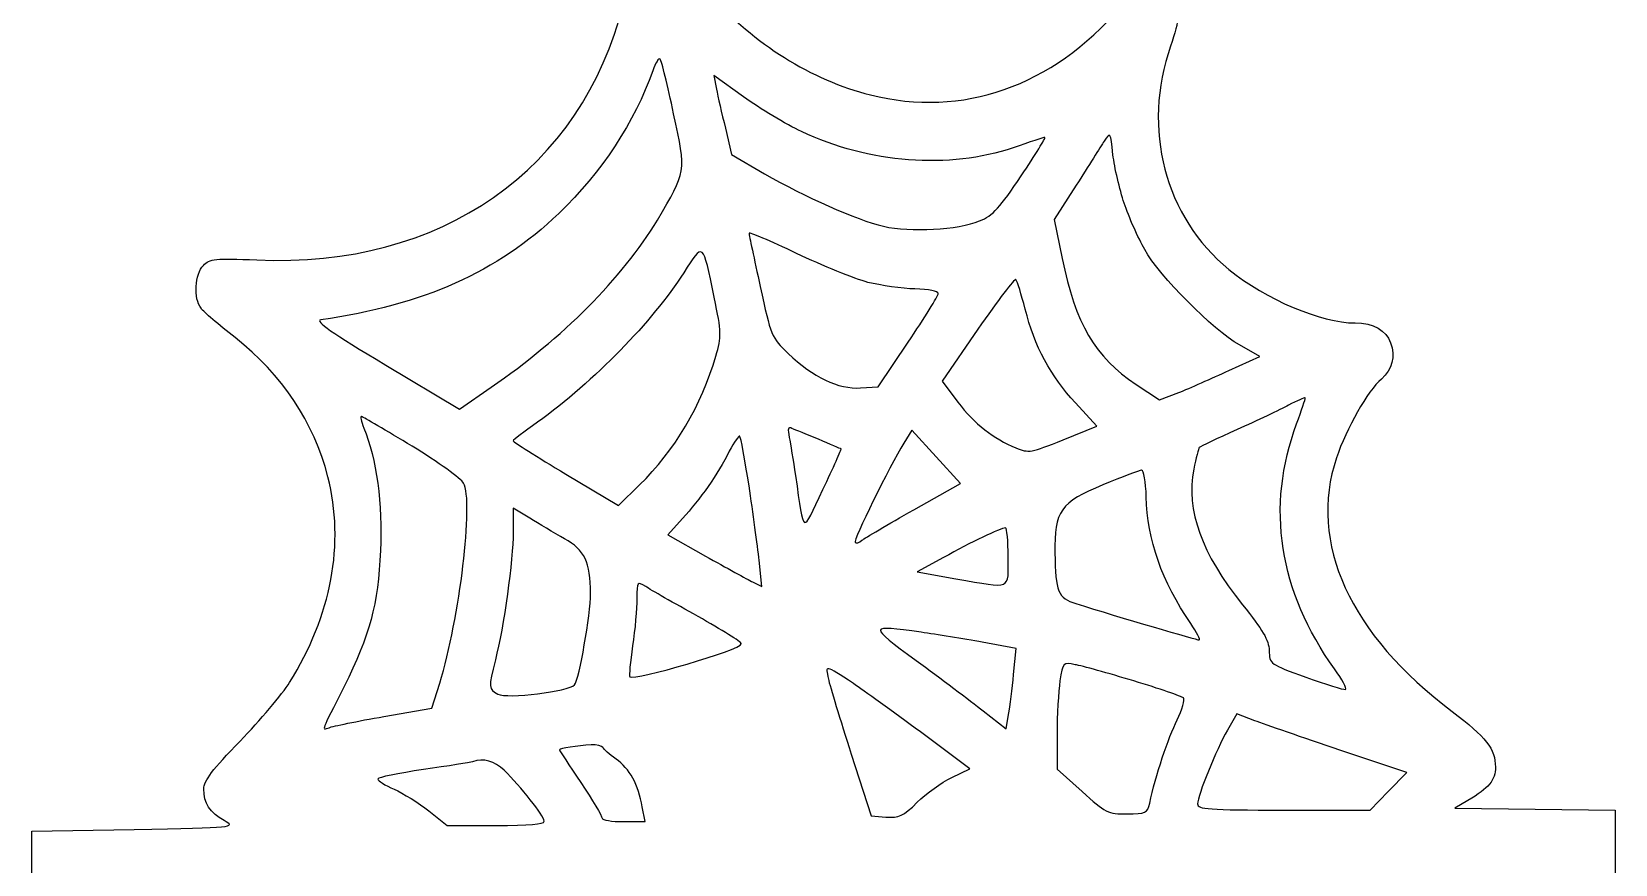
# Model space of a CAD drawing. Header units: centimetres. Extents: x -17.1 to 16.9, y -17.2 to 17.
# Drawn here: x 2.45 to 16.9, y -7.59 to 0.01 of the extents above; entities that cross this region are included whole.
import ezdxf

# ---------------------------------------------------------------- set-up
doc = ezdxf.new("R2010")
doc.units = ezdxf.units.CM
doc.header["$MEASUREMENT"] = 0
doc.layers.add('Layer 1', color=7, linetype='Continuous')

msp = doc.modelspace()

# ---------------------------------------------------------------- linework, layer by layer
at = {"layer": 'Layer 1'}
for points, knots in [([(8.10683, 0.77611), (8.01158, 0.71967), (7.9128, 0.52564), (7.8493, 0.26458), (7.8493, 0.26458), (7.47183, -1.24884), (6.18419, -2.14842), (4.50497, -2.07081), (4.50497, -2.07081), (4.12397, -2.05317), (4.07811, -2.06023), (4.01814, -2.1202), (4.01814, -2.1202), (3.94053, -2.19781), (3.92642, -2.42359), (3.99697, -2.51178), (3.99697, -2.51178), (4.01814, -2.54353), (4.15925, -2.66347), (4.30741, -2.77989), (4.30741, -2.77989), (4.7378, -3.11856), (5.02355, -3.54895), (5.15408, -4.04989), (5.15408, -4.04989), (5.3093, -4.6602), (5.18583, -5.31636), (4.80483, -5.92667), (4.80483, -5.92667), (4.7378, -6.0325), (4.53319, -6.27239), (4.35327, -6.46289), (4.35327, -6.46289), (4.1028, -6.71689), (4.02166, -6.82625), (4.02166, -6.89681), (4.02166, -6.89681), (4.02166, -7.03087), (4.0781, -7.11553), (4.20863, -7.18609), (4.20863, -7.18609), (4.31799, -7.24959), (4.30388, -7.24959), (3.38666, -7.26723), (3.38666, -7.26723), (3.38666, -7.26723), (2.4518, -7.28487), (2.4518, -7.28487), (2.4518, -7.28487), (2.4518, -7.28487), (2.4518, -7.60237), (2.4518, -7.60237), (2.4518, -7.60237), (2.4518, -7.60237), (2.4518, -7.91987), (2.4518, -7.91987), (2.4518, -7.91987), (2.4518, -7.91987), (3.05152, -7.93045), (3.05152, -7.93045), (3.05152, -7.93045), (3.38313, -7.93398), (4.37444, -7.92339), (5.25638, -7.90576), (5.25638, -7.90576), (6.13832, -7.88812), (6.8721, -7.88459), (6.88621, -7.89518), (6.88621, -7.89518), (6.92149, -7.92693), (7.09788, -11.51468), (7.08377, -11.90626), (7.08377, -11.90626), (7.08377, -11.90626), (7.07319, -12.22376), (7.07319, -12.22376), (7.07319, -12.22376), (7.07319, -12.22376), (6.87211, -11.62404), (6.87211, -11.62404), (6.87211, -11.62404), (6.75922, -11.29243), (6.55108, -10.6151), (6.40644, -10.11062), (6.40644, -10.11062), (6.2618, -9.60968), (6.12069, -9.17576), (6.096, -9.15106), (6.096, -9.15106), (6.07131, -9.12284), (5.97606, -9.09462), (5.89139, -9.0805), (5.89139, -9.0805), (5.72558, -9.05933), (5.62328, -9.10519), (5.60564, -9.2075), (5.60564, -9.2075), (5.59153, -9.28511), (5.64445, -10.79853), (5.66561, -10.90083), (5.66561, -10.90083), (5.715, -11.16541), (5.58094, -10.76677), (5.27755, -9.73666), (5.27755, -9.73666), (4.7378, -7.90574), (4.79424, -8.04333), (4.60022, -8.04333), (4.60022, -8.04333), (4.51555, -8.04333), (4.46616, -8.06802), (4.43089, -8.12094), (4.43089, -8.12094), (4.37445, -8.20913), (4.33917, -8.08213), (5.11881, -10.68916), (5.11881, -10.68916), (5.36575, -11.51466), (5.8032, -12.73527), (5.90903, -12.89755), (5.90903, -12.89755), (5.97959, -13.00338), (6.17009, -13.01397), (6.25828, -12.91519), (6.25828, -12.91519), (6.3112, -12.85875), (6.31472, -12.827), (6.28297, -12.72822), (6.28297, -12.72822), (6.21241, -12.5095), (6.03603, -10.63978), (6.07836, -10.59391), (6.07836, -10.59391), (6.08894, -10.58685), (6.12775, -10.69622), (6.17008, -10.83733), (6.17008, -10.83733), (6.49111, -11.90977), (6.7945, -12.71058), (6.94972, -12.87639), (6.94972, -12.87639), (7.10494, -13.0422), (7.33072, -13.02103), (7.43303, -12.827), (7.43303, -12.827), (7.51417, -12.67531), (7.53534, -11.84981), (7.48242, -10.79147), (7.48242, -10.79147), (7.38364, -8.81239), (7.34131, -7.88811), (7.34836, -7.88105), (7.34836, -7.88105), (7.35189, -7.87752), (7.86694, -7.86341), (8.49136, -7.8493), (8.49136, -7.8493), (8.49136, -7.8493), (9.6273, -7.82108), (9.6273, -7.82108), (9.6273, -7.82108), (9.6273, -7.82108), (9.64494, -7.90575), (9.64494, -7.90575), (9.64494, -7.90575), (9.65552, -7.95161), (9.70491, -8.43139), (9.75783, -8.97114), (9.75783, -8.97114), (9.75783, -8.97114), (9.85308, -9.94833), (9.85308, -9.94833), (9.85308, -9.94833), (9.85308, -9.94833), (9.779, -10.02947), (9.779, -10.02947), (9.779, -10.02947), (9.67317, -10.14236), (9.68022, -10.24819), (9.80017, -10.33286), (9.80017, -10.33286), (9.89895, -10.39989), (9.90248, -10.42105), (9.94481, -10.85497), (9.94481, -10.85497), (9.96598, -11.10191), (9.9942, -11.38061), (10.00478, -11.4688), (10.00478, -11.4688), (10.02595, -11.63108), (10.02595, -11.63108), (9.92717, -11.63461), (9.92717, -11.63461), (9.85309, -11.63461), (9.78959, -11.67694), (9.66964, -11.811), (9.66964, -11.811), (9.40858, -12.09675), (9.30628, -12.12497), (9.13695, -11.95564), (9.13695, -11.95564), (8.93939, -11.75456), (8.73478, -11.26067), (8.62542, -10.72445), (8.62542, -10.72445), (8.54781, -10.35051), (8.51959, -9.46151), (8.56898, -9.14048), (8.56898, -9.14048), (8.63601, -8.71362), (8.80887, -8.39612), (8.9782, -8.39612), (8.9782, -8.39612), (9.01701, -8.39612), (9.11226, -8.42787), (9.18987, -8.46668), (9.18987, -8.46668), (9.36273, -8.55487), (9.49679, -8.5584), (9.57087, -8.47374), (9.57087, -8.47374), (9.66259, -8.37143), (9.64143, -8.30088), (9.48973, -8.18799), (9.48973, -8.18799), (9.3204, -8.06452), (9.04523, -7.99396), (8.88295, -8.02571), (8.88295, -8.02571), (8.46314, -8.1139), (8.24089, -8.4561), (8.13859, -9.1546), (8.13859, -9.1546), (8.1139, -9.33099), (8.08215, -9.45093), (8.06451, -9.42624), (8.06451, -9.42624), (8.0257, -9.35921), (7.81404, -9.37332), (7.74701, -9.45093), (7.74701, -9.45093), (7.69409, -9.5109), (7.69409, -9.56735), (7.77523, -10.37521), (7.77523, -10.37521), (7.82462, -10.84793), (7.88106, -11.48999), (7.90223, -11.80043), (7.90223, -11.80043), (7.9622, -12.65062), (7.96573, -12.66121), (8.06098, -12.70707), (8.06098, -12.70707), (8.16329, -12.75293), (8.31145, -12.71765), (8.35731, -12.63651), (8.35731, -12.63651), (8.38553, -12.58359), (8.36789, -12.10734), (8.31145, -11.44765), (8.31145, -11.44765), (8.29028, -11.21482), (8.30792, -11.23246), (8.43492, -11.58171), (8.43492, -11.58171), (8.54781, -11.89215), (8.77359, -12.20613), (8.97467, -12.32607), (8.97467, -12.32607), (9.27806, -12.51304), (9.57439, -12.46013), (9.89895, -12.16379), (9.89895, -12.16379), (9.89895, -12.16379), (10.05064, -12.02621), (10.05064, -12.02621), (10.05064, -12.02621), (10.05064, -12.02621), (10.06828, -12.14263), (10.06828, -12.14263), (10.06828, -12.14263), (10.07886, -12.20613), (10.09297, -12.33666), (10.10709, -12.43544), (10.10709, -12.43544), (10.11767, -12.54127), (10.14942, -12.62947), (10.1847, -12.65416), (10.1847, -12.65416), (10.27995, -12.72824), (10.43517, -12.7106), (10.49162, -12.61888), (10.49162, -12.61888), (10.53748, -12.55185), (10.53395, -12.44602), (10.45634, -11.68049), (10.45634, -11.68049), (10.40695, -11.20424), (10.3752, -10.79149), (10.37873, -10.76327), (10.37873, -10.76327), (10.38931, -10.72446), (10.58334, -10.8938), (10.95376, -11.25716), (10.95376, -11.25716), (11.2642, -11.56055), (11.55348, -11.82513), (11.59582, -11.84983), (11.59582, -11.84983), (11.64168, -11.871), (11.71224, -11.88158), (11.7581, -11.871), (11.7581, -11.871), (11.83218, -11.84983), (11.84629, -11.86394), (11.86393, -11.95567), (11.86393, -11.95567), (11.87804, -12.01211), (11.9239, -12.0862), (11.96976, -12.11795), (11.96976, -12.11795), (12.0897, -12.19556), (12.3684, -12.13559), (12.71059, -11.9592), (12.71059, -11.9592), (12.86228, -11.88159), (12.99634, -11.81809), (13.0034, -11.81809), (13.0034, -11.81809), (13.01046, -11.81809), (13.01751, -11.8957), (13.01751, -11.98742), (13.01751, -11.98742), (13.01751, -12.17792), (13.08807, -12.2767), (13.22212, -12.2767), (13.22212, -12.2767), (13.3209, -12.2767), (13.44084, -12.15676), (13.44084, -12.06503), (13.44084, -12.06503), (13.44084, -12.0227), (13.46553, -11.99447), (13.49728, -11.99447), (13.49728, -11.99447), (13.61017, -11.99447), (13.97353, -11.76869), (14.20284, -11.56055), (14.20284, -11.56055), (15.14123, -10.69977), (15.46226, -9.17577), (14.92956, -8.12449), (14.92956, -8.12449), (14.88723, -8.04688), (14.81314, -7.93399), (14.76375, -7.87402), (14.76375, -7.87402), (14.71436, -7.81758), (14.67556, -7.7576), (14.67556, -7.74702), (14.67556, -7.74702), (14.67556, -7.73644), (15.1765, -7.72585), (15.78681, -7.72585), (15.78681, -7.72585), (15.78681, -7.72585), (16.89806, -7.72585), (16.89806, -7.72585), (16.89806, -7.72585), (16.89806, -7.72585), (16.89806, -7.40835), (16.89806, -7.40835), (16.89806, -7.40835), (16.89806, -7.40835), (16.89806, -7.09085), (16.89806, -7.09085), (16.89806, -7.09085), (16.89806, -7.09085), (16.16781, -7.08379), (16.16781, -7.08379), (16.16781, -7.08379), (16.16781, -7.08379), (15.43403, -7.07321), (15.43403, -7.07321), (15.43403, -7.07321), (15.43403, -7.07321), (15.55397, -7.00265), (15.55397, -7.00265), (15.55397, -7.00265), (15.74447, -6.89329), (15.80444, -6.81568), (15.80444, -6.69926), (15.80444, -6.69926), (15.80444, -6.53345), (15.71977, -6.42409), (15.40933, -6.19126), (15.40933, -6.19126), (14.478, -5.49276), (14.09347, -4.64962), (14.35452, -3.87704), (14.35452, -3.87704), (14.44271, -3.61246), (14.64027, -3.26321), (14.76374, -3.15737), (14.76374, -3.15737), (14.86252, -3.06918), (14.89427, -2.95276), (14.84841, -2.82576), (14.84841, -2.82576), (14.8096, -2.71287), (14.68966, -2.64584), (14.52385, -2.64584), (14.52385, -2.64584), (14.21693, -2.64584), (13.70893, -2.43065), (13.37379, -2.15901), (13.37379, -2.15901), (12.78818, -1.67923), (12.57651, -0.87137), (12.8411, -0.11995), (12.8411, -0.11995), (12.92577, 0.12347), (12.92929, 0.21519), (12.85874, 0.35277), (12.85874, 0.35277), (12.75996, 0.54327), (12.62238, 0.50799), (12.38602, 0.23635), (12.38602, 0.23635), (11.75808, -0.49037), (10.94316, -0.77612), (10.10355, -0.56446), (10.10355, -0.56446), (9.56733, -0.4304), (9.03111, -0.09527), (8.65011, 0.34571), (8.65011, 0.34571), (8.2303, 0.82902), (8.21619, 0.8396), (8.10683, 0.7761), (8.10683, 0.7761), (8.10683, 0.7761), (8.10683, 0.77611), (8.10683, 0.77611)], [0, 0, 0, 0, 0.00892857, 0.00892857, 0.00892857, 0.00892857, 0.01785714, 0.01785714, 0.01785714, 0.01785714, 0.02678571, 0.02678571, 0.02678571, 0.02678571, 0.03571429, 0.03571429, 0.03571429, 0.03571429, 0.04464286, 0.04464286, 0.04464286, 0.04464286, 0.05357143, 0.05357143, 0.05357143, 0.05357143, 0.0625, 0.0625, 0.0625, 0.0625, 0.07142857, 0.07142857, 0.07142857, 0.07142857, 0.08035714, 0.08035714, 0.08035714, 0.08035714, 0.08928571, 0.08928571, 0.08928571, 0.08928571, 0.09821429, 0.09821429, 0.09821429, 0.09821429, 0.10714286, 0.10714286, 0.10714286, 0.10714286, 0.11607143, 0.11607143, 0.11607143, 0.11607143, 0.125, 0.125, 0.125, 0.125, 0.13392857, 0.13392857, 0.13392857, 0.13392857, 0.14285714, 0.14285714, 0.14285714, 0.14285714, 0.15178571, 0.15178571, 0.15178571, 0.15178571, 0.16071429, 0.16071429, 0.16071429, 0.16071429, 0.16964286, 0.16964286, 0.16964286, 0.16964286, 0.17857143, 0.17857143, 0.17857143, 0.17857143, 0.1875, 0.1875, 0.1875, 0.1875, 0.19642857, 0.19642857, 0.19642857, 0.19642857, 0.20535714, 0.20535714, 0.20535714, 0.20535714, 0.21428571, 0.21428571, 0.21428571, 0.21428571, 0.22321429, 0.22321429, 0.22321429, 0.22321429, 0.23214286, 0.23214286, 0.23214286, 0.23214286, 0.24107143, 0.24107143, 0.24107143, 0.24107143, 0.25, 0.25, 0.25, 0.25, 0.25892857, 0.25892857, 0.25892857, 0.25892857, 0.26785714, 0.26785714, 0.26785714, 0.26785714, 0.27678571, 0.27678571, 0.27678571, 0.27678571, 0.28571429, 0.28571429, 0.28571429, 0.28571429, 0.29464286, 0.29464286, 0.29464286, 0.29464286, 0.30357143, 0.30357143, 0.30357143, 0.30357143, 0.3125, 0.3125, 0.3125, 0.3125, 0.32142857, 0.32142857, 0.32142857, 0.32142857, 0.33035714, 0.33035714, 0.33035714, 0.33035714, 0.33928571, 0.33928571, 0.33928571, 0.33928571, 0.34821429, 0.34821429, 0.34821429, 0.34821429, 0.35714286, 0.35714286, 0.35714286, 0.35714286, 0.36607143, 0.36607143, 0.36607143, 0.36607143, 0.375, 0.375, 0.375, 0.375, 0.38392857, 0.38392857, 0.38392857, 0.38392857, 0.39285714, 0.39285714, 0.39285714, 0.39285714, 0.40178571, 0.40178571, 0.40178571, 0.40178571, 0.41071429, 0.41071429, 0.41071429, 0.41071429, 0.41964286, 0.41964286, 0.41964286, 0.41964286, 0.42857143, 0.42857143, 0.42857143, 0.42857143, 0.4375, 0.4375, 0.4375, 0.4375, 0.44642857, 0.44642857, 0.44642857, 0.44642857, 0.45535714, 0.45535714, 0.45535714, 0.45535714, 0.46428571, 0.46428571, 0.46428571, 0.46428571, 0.47321429, 0.47321429, 0.47321429, 0.47321429, 0.48214286, 0.48214286, 0.48214286, 0.48214286, 0.49107143, 0.49107143, 0.49107143, 0.49107143, 0.5, 0.5, 0.5, 0.5, 0.50892857, 0.50892857, 0.50892857, 0.50892857, 0.51785714, 0.51785714, 0.51785714, 0.51785714, 0.52678571, 0.52678571, 0.52678571, 0.52678571, 0.53571429, 0.53571429, 0.53571429, 0.53571429, 0.54464286, 0.54464286, 0.54464286, 0.54464286, 0.55357143, 0.55357143, 0.55357143, 0.55357143, 0.5625, 0.5625, 0.5625, 0.5625, 0.57142857, 0.57142857, 0.57142857, 0.57142857, 0.58035714, 0.58035714, 0.58035714, 0.58035714, 0.58928571, 0.58928571, 0.58928571, 0.58928571, 0.59821429, 0.59821429, 0.59821429, 0.59821429, 0.60714286, 0.60714286, 0.60714286, 0.60714286, 0.61607143, 0.61607143, 0.61607143, 0.61607143, 0.625, 0.625, 0.625, 0.625, 0.63392857, 0.63392857, 0.63392857, 0.63392857, 0.64285714, 0.64285714, 0.64285714, 0.64285714, 0.65178571, 0.65178571, 0.65178571, 0.65178571, 0.66071429, 0.66071429, 0.66071429, 0.66071429, 0.66964286, 0.66964286, 0.66964286, 0.66964286, 0.67857143, 0.67857143, 0.67857143, 0.67857143, 0.6875, 0.6875, 0.6875, 0.6875, 0.69642857, 0.69642857, 0.69642857, 0.69642857, 0.70535714, 0.70535714, 0.70535714, 0.70535714, 0.71428571, 0.71428571, 0.71428571, 0.71428571, 0.72321429, 0.72321429, 0.72321429, 0.72321429, 0.73214286, 0.73214286, 0.73214286, 0.73214286, 0.74107143, 0.74107143, 0.74107143, 0.74107143, 0.75, 0.75, 0.75, 0.75, 0.75892857, 0.75892857, 0.75892857, 0.75892857, 0.76785714, 0.76785714, 0.76785714, 0.76785714, 0.77678571, 0.77678571, 0.77678571, 0.77678571, 0.78571429, 0.78571429, 0.78571429, 0.78571429, 0.79464286, 0.79464286, 0.79464286, 0.79464286, 0.80357143, 0.80357143, 0.80357143, 0.80357143, 0.8125, 0.8125, 0.8125, 0.8125, 0.82142857, 0.82142857, 0.82142857, 0.82142857, 0.83035714, 0.83035714, 0.83035714, 0.83035714, 0.83928571, 0.83928571, 0.83928571, 0.83928571, 0.84821429, 0.84821429, 0.84821429, 0.84821429, 0.85714286, 0.85714286, 0.85714286, 0.85714286, 0.86607143, 0.86607143, 0.86607143, 0.86607143, 0.875, 0.875, 0.875, 0.875, 0.88392857, 0.88392857, 0.88392857, 0.88392857, 0.89285714, 0.89285714, 0.89285714, 0.89285714, 0.90178571, 0.90178571, 0.90178571, 0.90178571, 0.91071429, 0.91071429, 0.91071429, 0.91071429, 0.91964286, 0.91964286, 0.91964286, 0.91964286, 0.92857143, 0.92857143, 0.92857143, 0.92857143, 0.9375, 0.9375, 0.9375, 0.9375, 0.94642857, 0.94642857, 0.94642857, 0.94642857, 0.95535714, 0.95535714, 0.95535714, 0.95535714, 0.96428571, 0.96428571, 0.96428571, 0.96428571, 0.97321429, 0.97321429, 0.97321429, 0.97321429, 0.98214286, 0.98214286, 0.98214286, 0.98214286, 1, 1, 1, 1]), ([(8.30792, -0.73731), (8.42434, -1.27706), (8.42434, -1.25942), (8.15975, -1.70745), (8.15975, -1.70745), (7.83872, -2.23662), (7.29544, -2.78695), (6.64281, -3.23145), (6.64281, -3.23145), (6.64281, -3.23145), (6.35353, -3.43253), (6.35353, -3.43253), (6.35353, -3.43253), (6.35353, -3.43253), (5.68325, -3.03036), (5.68325, -3.03036), (5.68325, -3.03036), (5.18936, -2.73755), (5.03061, -2.62467), (5.09058, -2.61761), (5.09058, -2.61761), (6.02544, -2.48355), (6.69925, -2.18369), (7.26016, -1.64747), (7.26016, -1.64747), (7.65527, -1.26647), (7.9516, -0.81139), (8.11741, -0.34572), (8.11741, -0.34572), (8.1421, -0.27164), (8.17385, -0.22225), (8.18444, -0.23989), (8.18444, -0.23989), (8.19855, -0.254), (8.25147, -0.47625), (8.30791, -0.73731), (8.30791, -0.73731), (8.30791, -0.73731), (8.30792, -0.73731), (8.30792, -0.73731)], [0, 0, 0, 0, 0.09090909, 0.09090909, 0.09090909, 0.09090909, 0.18181818, 0.18181818, 0.18181818, 0.18181818, 0.27272727, 0.27272727, 0.27272727, 0.27272727, 0.36363636, 0.36363636, 0.36363636, 0.36363636, 0.45454545, 0.45454545, 0.45454545, 0.45454545, 0.54545455, 0.54545455, 0.54545455, 0.54545455, 0.63636364, 0.63636364, 0.63636364, 0.63636364, 0.72727273, 0.72727273, 0.72727273, 0.72727273, 0.81818182, 0.81818182, 0.81818182, 0.81818182, 1, 1, 1, 1]), ([(9.47561, -0.89958), (10.08239, -1.18886), (10.82675, -1.2453), (11.4053, -1.04775), (11.4053, -1.04775), (11.55347, -0.99483), (11.68752, -0.9525), (11.69458, -0.9525), (11.69458, -0.9525), (11.70516, -0.9525), (11.60639, -1.11125), (11.47939, -1.30175), (11.47939, -1.30175), (11.28536, -1.59456), (11.22186, -1.66511), (11.09839, -1.7145), (11.09839, -1.7145), (10.90436, -1.79564), (10.46339, -1.82033), (10.2235, -1.76389), (10.2235, -1.76389), (9.97303, -1.70392), (9.50383, -1.49578), (9.13694, -1.28411), (9.13694, -1.28411), (9.13694, -1.28411), (8.83708, -1.10772), (8.83708, -1.10772), (8.83708, -1.10772), (8.83708, -1.10772), (8.78064, -0.86783), (8.78064, -0.86783), (8.78064, -0.86783), (8.74536, -0.7373), (8.71008, -0.57502), (8.6995, -0.51152), (8.6995, -0.51152), (8.6995, -0.51152), (8.67481, -0.38805), (8.67481, -0.38805), (8.67481, -0.38805), (8.67481, -0.38805), (8.94645, -0.58208), (8.94645, -0.58208), (8.94645, -0.58208), (9.09462, -0.69144), (9.33451, -0.83255), (9.47562, -0.89958), (9.47562, -0.89958), (9.47562, -0.89958), (9.47561, -0.89958), (9.47561, -0.89958)], [0, 0, 0, 0, 0.07142857, 0.07142857, 0.07142857, 0.07142857, 0.14285714, 0.14285714, 0.14285714, 0.14285714, 0.21428571, 0.21428571, 0.21428571, 0.21428571, 0.28571429, 0.28571429, 0.28571429, 0.28571429, 0.35714286, 0.35714286, 0.35714286, 0.35714286, 0.42857143, 0.42857143, 0.42857143, 0.42857143, 0.5, 0.5, 0.5, 0.5, 0.57142857, 0.57142857, 0.57142857, 0.57142857, 0.64285714, 0.64285714, 0.64285714, 0.64285714, 0.71428571, 0.71428571, 0.71428571, 0.71428571, 0.78571429, 0.78571429, 0.78571429, 0.78571429, 0.85714286, 0.85714286, 0.85714286, 0.85714286, 1, 1, 1, 1]), ([(12.41778, -1.55222), (12.46011, -1.67922), (12.54478, -1.86972), (12.60475, -1.97555), (12.60475, -1.97555), (12.74233, -2.22249), (13.22564, -2.7058), (13.46906, -2.84691), (13.46906, -2.84691), (13.46906, -2.84691), (13.65603, -2.95274), (13.65603, -2.95274), (13.65603, -2.95274), (13.65603, -2.95274), (13.37381, -3.07974), (13.37381, -3.07974), (13.37381, -3.07974), (13.21859, -3.1503), (13.01398, -3.24202), (12.9152, -3.28082), (12.9152, -3.28082), (12.9152, -3.28082), (12.73881, -3.34785), (12.73881, -3.34785), (12.73881, -3.34785), (12.73881, -3.34785), (12.52714, -3.20674), (12.52714, -3.20674), (12.52714, -3.20674), (12.14967, -2.95627), (11.97328, -2.65288), (11.85333, -2.05668), (11.85333, -2.05668), (11.85333, -2.05668), (11.77925, -1.70037), (11.77925, -1.70037), (11.77925, -1.70037), (11.77925, -1.70037), (11.98033, -1.38993), (11.98033, -1.38993), (11.98033, -1.38993), (12.08969, -1.21707), (12.20258, -1.03715), (12.23433, -0.98776), (12.23433, -0.98776), (12.29077, -0.89957), (12.2943, -0.89957), (12.31547, -1.11123), (12.31547, -1.11123), (12.32958, -1.22765), (12.37544, -1.42873), (12.41778, -1.5522), (12.41778, -1.5522), (12.41778, -1.5522), (12.41778, -1.55222), (12.41778, -1.55222)], [0, 0, 0, 0, 0.06666667, 0.06666667, 0.06666667, 0.06666667, 0.13333333, 0.13333333, 0.13333333, 0.13333333, 0.2, 0.2, 0.2, 0.2, 0.26666667, 0.26666667, 0.26666667, 0.26666667, 0.33333333, 0.33333333, 0.33333333, 0.33333333, 0.4, 0.4, 0.4, 0.4, 0.46666667, 0.46666667, 0.46666667, 0.46666667, 0.53333333, 0.53333333, 0.53333333, 0.53333333, 0.6, 0.6, 0.6, 0.6, 0.66666667, 0.66666667, 0.66666667, 0.66666667, 0.73333333, 0.73333333, 0.73333333, 0.73333333, 0.8, 0.8, 0.8, 0.8, 0.86666667, 0.86666667, 0.86666667, 0.86666667, 1, 1, 1, 1]), ([(10.07886, -2.27542), (10.1988, -2.30364), (10.39283, -2.33186), (10.50925, -2.33539), (10.50925, -2.33539), (10.63625, -2.33892), (10.72444, -2.35656), (10.72092, -2.37772), (10.72092, -2.37772), (10.72092, -2.39889), (10.59745, -2.59997), (10.44575, -2.82222), (10.44575, -2.82222), (10.44575, -2.82222), (10.17411, -3.22791), (10.17411, -3.22791), (10.17411, -3.22791), (10.17411, -3.22791), (10.01183, -3.23849), (10.01183, -3.23849), (10.01183, -3.23849), (9.81075, -3.2526), (9.58144, -3.13971), (9.35214, -2.92452), (9.35214, -2.92452), (9.20045, -2.77635), (9.19339, -2.76224), (9.09814, -2.31421), (9.09814, -2.31421), (9.0417, -2.06021), (8.99583, -1.84149), (8.99583, -1.82738), (8.99583, -1.82738), (8.99583, -1.81327), (9.18986, -1.89794), (9.42975, -2.01082), (9.42975, -2.01082), (9.66611, -2.12371), (9.95892, -2.24365), (10.07886, -2.2754), (10.07886, -2.2754), (10.07886, -2.2754), (10.07886, -2.27542), (10.07886, -2.27542)], [0, 0, 0, 0, 0.08333333, 0.08333333, 0.08333333, 0.08333333, 0.16666667, 0.16666667, 0.16666667, 0.16666667, 0.25, 0.25, 0.25, 0.25, 0.33333333, 0.33333333, 0.33333333, 0.33333333, 0.41666667, 0.41666667, 0.41666667, 0.41666667, 0.5, 0.5, 0.5, 0.5, 0.58333333, 0.58333333, 0.58333333, 0.58333333, 0.66666667, 0.66666667, 0.66666667, 0.66666667, 0.75, 0.75, 0.75, 0.75, 0.83333333, 0.83333333, 0.83333333, 0.83333333, 1, 1, 1, 1]), ([(8.67833, -2.40947), (8.74536, -2.73755), (8.74536, -2.76578), (8.69244, -2.94922), (8.69244, -2.94922), (8.56544, -3.39372), (8.31497, -3.81353), (7.99747, -4.12397), (7.99747, -4.12397), (7.99747, -4.12397), (7.80344, -4.31094), (7.80344, -4.31094), (7.80344, -4.31094), (7.80344, -4.31094), (7.32366, -4.02519), (7.32366, -4.02519), (7.32366, -4.02519), (7.05908, -3.86644), (6.84388, -3.72886), (6.84388, -3.7218), (6.84388, -3.7218), (6.84388, -3.71474), (6.94266, -3.63713), (7.06613, -3.55247), (7.06613, -3.55247), (7.58471, -3.175), (8.11388, -2.63525), (8.39963, -2.18722), (8.39963, -2.18722), (8.57955, -1.90853), (8.57249, -1.90147), (8.67832, -2.40947), (8.67832, -2.40947), (8.67832, -2.40947), (8.67833, -2.40947), (8.67833, -2.40947)], [0, 0, 0, 0, 0.1, 0.1, 0.1, 0.1, 0.2, 0.2, 0.2, 0.2, 0.3, 0.3, 0.3, 0.3, 0.4, 0.4, 0.4, 0.4, 0.5, 0.5, 0.5, 0.5, 0.6, 0.6, 0.6, 0.6, 0.7, 0.7, 0.7, 0.7, 0.8, 0.8, 0.8, 0.8, 1, 1, 1, 1]), ([(11.51467, -2.51883), (11.59934, -2.8575), (11.7475, -3.13266), (11.97328, -3.37608), (11.97328, -3.37608), (11.97328, -3.37608), (12.16731, -3.58775), (12.16731, -3.58775), (12.16731, -3.58775), (12.16731, -3.58775), (11.86039, -3.71122), (11.86039, -3.71122), (11.86039, -3.71122), (11.56758, -3.83116), (11.54642, -3.83469), (11.43, -3.7853), (11.43, -3.7853), (11.22539, -3.70416), (11.05253, -3.56658), (10.90083, -3.36902), (10.90083, -3.36902), (10.90083, -3.36902), (10.75619, -3.17852), (10.75619, -3.17852), (10.75619, -3.17852), (10.75619, -3.17852), (11.08427, -2.70227), (11.08427, -2.70227), (11.08427, -2.70227), (11.26419, -2.44121), (11.41941, -2.2366), (11.42999, -2.25071), (11.42999, -2.25071), (11.4441, -2.26482), (11.47938, -2.38477), (11.51466, -2.51882), (11.51466, -2.51882), (11.51466, -2.51882), (11.51467, -2.51883), (11.51467, -2.51883)], [0, 0, 0, 0, 0.09090909, 0.09090909, 0.09090909, 0.09090909, 0.18181818, 0.18181818, 0.18181818, 0.18181818, 0.27272727, 0.27272727, 0.27272727, 0.27272727, 0.36363636, 0.36363636, 0.36363636, 0.36363636, 0.45454545, 0.45454545, 0.45454545, 0.45454545, 0.54545455, 0.54545455, 0.54545455, 0.54545455, 0.63636364, 0.63636364, 0.63636364, 0.63636364, 0.72727273, 0.72727273, 0.72727273, 0.72727273, 0.81818182, 0.81818182, 0.81818182, 0.81818182, 1, 1, 1, 1]), ([(13.99117, -3.56658), (13.70895, -4.32152), (13.82889, -5.09764), (14.33689, -5.80319), (14.33689, -5.80319), (14.40745, -5.89844), (14.44978, -5.98311), (14.43567, -5.99016), (14.43567, -5.99016), (14.41803, -5.99369), (14.25575, -5.9443), (14.07584, -5.87727), (14.07584, -5.87727), (13.74423, -5.76085), (13.74423, -5.75733), (13.7407, -5.63385), (13.7407, -5.63385), (13.73717, -5.5386), (13.68073, -5.44688), (13.49728, -5.21757), (13.49728, -5.21757), (13.11981, -4.74485), (12.98222, -4.36032), (13.05278, -3.97932), (13.05278, -3.97932), (13.07395, -3.88054), (13.09511, -3.79235), (13.10217, -3.78176), (13.10217, -3.78176), (13.11275, -3.7747), (13.26445, -3.70062), (13.44789, -3.61948), (13.44789, -3.61948), (13.62781, -3.53834), (13.83947, -3.43604), (13.91708, -3.39723), (13.91708, -3.39723), (13.99469, -3.3549), (14.06172, -3.32667), (14.06877, -3.3302), (14.06877, -3.3302), (14.0723, -3.33726), (14.03702, -3.44309), (13.99116, -3.56656), (13.99116, -3.56656), (13.99116, -3.56656), (13.99117, -3.56658), (13.99117, -3.56658)], [0, 0, 0, 0, 0.07692308, 0.07692308, 0.07692308, 0.07692308, 0.15384615, 0.15384615, 0.15384615, 0.15384615, 0.23076923, 0.23076923, 0.23076923, 0.23076923, 0.30769231, 0.30769231, 0.30769231, 0.30769231, 0.38461538, 0.38461538, 0.38461538, 0.38461538, 0.46153846, 0.46153846, 0.46153846, 0.46153846, 0.53846154, 0.53846154, 0.53846154, 0.53846154, 0.61538462, 0.61538462, 0.61538462, 0.61538462, 0.69230769, 0.69230769, 0.69230769, 0.69230769, 0.76923077, 0.76923077, 0.76923077, 0.76923077, 0.84615385, 0.84615385, 0.84615385, 0.84615385, 1, 1, 1, 1]), ([(5.92314, -3.77119), (6.1595, -3.91583), (6.37117, -4.06752), (6.39233, -4.10633), (6.39233, -4.10633), (6.48405, -4.27566), (6.35705, -5.34105), (6.17361, -5.93372), (6.17361, -5.93372), (6.17361, -5.93372), (6.10305, -6.1595), (6.10305, -6.1595), (6.10305, -6.1595), (6.10305, -6.1595), (5.66561, -6.23711), (5.66561, -6.23711), (5.66561, -6.23711), (5.42219, -6.27944), (5.19642, -6.3253), (5.16467, -6.33942), (5.16467, -6.33942), (5.09411, -6.36411), (5.08706, -6.38881), (5.30225, -5.96195), (5.30225, -5.96195), (5.53508, -5.49628), (5.61269, -5.21406), (5.63386, -4.7237), (5.63386, -4.7237), (5.65503, -4.30389), (5.59505, -3.87703), (5.48217, -3.60539), (5.48217, -3.60539), (5.45748, -3.54189), (5.44689, -3.4925), (5.461, -3.49956), (5.461, -3.49956), (5.47864, -3.50662), (5.68678, -3.62656), (5.92314, -3.7712), (5.92314, -3.7712), (5.92314, -3.7712), (5.92314, -3.77119), (5.92314, -3.77119)], [0, 0, 0, 0, 0.08333333, 0.08333333, 0.08333333, 0.08333333, 0.16666667, 0.16666667, 0.16666667, 0.16666667, 0.25, 0.25, 0.25, 0.25, 0.33333333, 0.33333333, 0.33333333, 0.33333333, 0.41666667, 0.41666667, 0.41666667, 0.41666667, 0.5, 0.5, 0.5, 0.5, 0.58333333, 0.58333333, 0.58333333, 0.58333333, 0.66666667, 0.66666667, 0.66666667, 0.66666667, 0.75, 0.75, 0.75, 0.75, 0.83333333, 0.83333333, 0.83333333, 0.83333333, 1, 1, 1, 1]), ([(9.63083, -3.70769), (9.73666, -3.75355), (9.82839, -3.79236), (9.83544, -3.79588), (9.83544, -3.79588), (9.83897, -3.79588), (9.76488, -3.96521), (9.66963, -4.1663), (9.66963, -4.1663), (9.4756, -4.57905), (9.5003, -4.59316), (9.41916, -4.0393), (9.41916, -4.0393), (9.39799, -3.90172), (9.3733, -3.74649), (9.36272, -3.69005), (9.36272, -3.69005), (9.34508, -3.61244), (9.35214, -3.59127), (9.38741, -3.60891), (9.38741, -3.60891), (9.41563, -3.61949), (9.52499, -3.66535), (9.63083, -3.70769)], [0, 0, 0, 0, 0.14285714, 0.14285714, 0.14285714, 0.14285714, 0.28571429, 0.28571429, 0.28571429, 0.28571429, 0.42857143, 0.42857143, 0.42857143, 0.42857143, 0.57142857, 0.57142857, 0.57142857, 0.57142857, 0.71428571, 0.71428571, 0.71428571, 0.71428571, 1, 1, 1, 1]), ([(8.99583, -4.13103), (9.03111, -4.37092), (9.07344, -4.67784), (9.08755, -4.81189), (9.08755, -4.81189), (9.08755, -4.81189), (9.11224, -5.05178), (9.11224, -5.05178), (9.11224, -5.05178), (9.11224, -5.05178), (9.02757, -5.00945), (9.02757, -5.00945), (9.02757, -5.00945), (8.98171, -4.98476), (8.78768, -4.87892), (8.59718, -4.77309), (8.59718, -4.77309), (8.59718, -4.77309), (8.25499, -4.57906), (8.25499, -4.57906), (8.25499, -4.57906), (8.25499, -4.57906), (8.38905, -4.43089), (8.38905, -4.43089), (8.38905, -4.43089), (8.5478, -4.25803), (8.71008, -4.0252), (8.81591, -3.81706), (8.81591, -3.81706), (8.85824, -3.73239), (8.9041, -3.66889), (8.91116, -3.67948), (8.91116, -3.67948), (8.92174, -3.68654), (8.95702, -3.89115), (8.99583, -4.13104), (8.99583, -4.13104), (8.99583, -4.13104), (8.99583, -4.13103), (8.99583, -4.13103)], [0, 0, 0, 0, 0.09090909, 0.09090909, 0.09090909, 0.09090909, 0.18181818, 0.18181818, 0.18181818, 0.18181818, 0.27272727, 0.27272727, 0.27272727, 0.27272727, 0.36363636, 0.36363636, 0.36363636, 0.36363636, 0.45454545, 0.45454545, 0.45454545, 0.45454545, 0.54545455, 0.54545455, 0.54545455, 0.54545455, 0.63636364, 0.63636364, 0.63636364, 0.63636364, 0.72727273, 0.72727273, 0.72727273, 0.72727273, 0.81818182, 0.81818182, 0.81818182, 0.81818182, 1, 1, 1, 1]), ([(10.49867, -4.34975), (10.26231, -4.48381), (10.05064, -4.61081), (10.02595, -4.62844), (10.02595, -4.62844), (10.00126, -4.64961), (9.97303, -4.66019), (9.96245, -4.64961), (9.96245, -4.64961), (9.94481, -4.63197), (10.27642, -3.95464), (10.40695, -3.74297), (10.40695, -3.74297), (10.40695, -3.74297), (10.48103, -3.62303), (10.48103, -3.62303), (10.48103, -3.62303), (10.48103, -3.62303), (10.70328, -3.86645), (10.70328, -3.86645), (10.70328, -3.86645), (10.70328, -3.86645), (10.92553, -4.10987), (10.92553, -4.10987), (10.92553, -4.10987), (10.92553, -4.10987), (10.49867, -4.34976), (10.49867, -4.34976), (10.49867, -4.34976), (10.49867, -4.34976), (10.49867, -4.34975), (10.49867, -4.34975)], [0, 0, 0, 0, 0.11111111, 0.11111111, 0.11111111, 0.11111111, 0.22222222, 0.22222222, 0.22222222, 0.22222222, 0.33333333, 0.33333333, 0.33333333, 0.33333333, 0.44444444, 0.44444444, 0.44444444, 0.44444444, 0.55555556, 0.55555556, 0.55555556, 0.55555556, 0.66666667, 0.66666667, 0.66666667, 0.66666667, 0.77777778, 0.77777778, 0.77777778, 0.77777778, 1, 1, 1, 1]), ([(12.61886, -4.23333), (12.62592, -4.61786), (12.7635, -5.00944), (13.02455, -5.38691), (13.02455, -5.38691), (13.08099, -5.47158), (13.11627, -5.5386), (13.10216, -5.5386), (13.10216, -5.5386), (13.08452, -5.5386), (12.37191, -5.33046), (11.9768, -5.20699), (11.9768, -5.20699), (11.81452, -5.15407), (11.78983, -5.10116), (11.7863, -4.74485), (11.7863, -4.74485), (11.77924, -4.36032), (11.83569, -4.28271), (12.22374, -4.12396), (12.22374, -4.12396), (12.40013, -4.04988), (12.55888, -3.9899), (12.57652, -3.9899), (12.57652, -3.9899), (12.59769, -3.9899), (12.61533, -4.09221), (12.61885, -4.23332), (12.61885, -4.23332), (12.61885, -4.23332), (12.61886, -4.23333), (12.61886, -4.23333)], [0, 0, 0, 0, 0.11111111, 0.11111111, 0.11111111, 0.11111111, 0.22222222, 0.22222222, 0.22222222, 0.22222222, 0.33333333, 0.33333333, 0.33333333, 0.33333333, 0.44444444, 0.44444444, 0.44444444, 0.44444444, 0.55555556, 0.55555556, 0.55555556, 0.55555556, 0.66666667, 0.66666667, 0.66666667, 0.66666667, 0.77777778, 0.77777778, 0.77777778, 0.77777778, 1, 1, 1, 1]), ([(7.31308, -4.61433), (7.49652, -4.72016), (7.54944, -4.826), (7.54944, -5.11527), (7.54944, -5.11527), (7.54944, -5.30577), (7.44713, -5.89491), (7.4048, -5.94783), (7.4048, -5.94783), (7.35541, -6.0078), (6.78744, -6.07836), (6.70277, -6.0325), (6.70277, -6.0325), (6.6181, -5.98664), (6.6181, -5.97606), (6.6816, -5.71853), (6.6816, -5.71853), (6.75921, -5.42572), (6.84388, -4.80484), (6.84388, -4.55436), (6.84388, -4.55436), (6.84388, -4.55436), (6.84388, -4.33564), (6.84388, -4.33564), (6.84388, -4.33564), (6.84388, -4.33564), (6.99557, -4.42736), (6.99557, -4.42736), (6.99557, -4.42736), (7.07671, -4.47675), (7.21782, -4.56142), (7.31307, -4.61433), (7.31307, -4.61433), (7.31307, -4.61433), (7.31308, -4.61433), (7.31308, -4.61433)], [0, 0, 0, 0, 0.1, 0.1, 0.1, 0.1, 0.2, 0.2, 0.2, 0.2, 0.3, 0.3, 0.3, 0.3, 0.4, 0.4, 0.4, 0.4, 0.5, 0.5, 0.5, 0.5, 0.6, 0.6, 0.6, 0.6, 0.7, 0.7, 0.7, 0.7, 0.8, 0.8, 0.8, 0.8, 1, 1, 1, 1]), ([(11.35945, -4.78014), (11.35945, -5.08706), (11.40178, -5.06942), (10.8832, -4.98122), (10.8832, -4.98122), (10.8832, -4.98122), (10.53042, -4.91772), (10.53042, -4.91772), (10.53042, -4.91772), (10.53042, -4.91772), (10.77031, -4.78719), (10.77031, -4.78719), (10.77031, -4.78719), (11.01725, -4.64608), (11.28889, -4.51908), (11.33475, -4.51555), (11.33475, -4.51555), (11.34886, -4.51555), (11.35944, -4.63549), (11.35944, -4.78013), (11.35944, -4.78013), (11.35944, -4.78013), (11.35945, -4.78014), (11.35945, -4.78014)], [0, 0, 0, 0, 0.14285714, 0.14285714, 0.14285714, 0.14285714, 0.28571429, 0.28571429, 0.28571429, 0.28571429, 0.42857143, 0.42857143, 0.42857143, 0.42857143, 0.57142857, 0.57142857, 0.57142857, 0.57142857, 0.71428571, 0.71428571, 0.71428571, 0.71428571, 1, 1, 1, 1]), ([(8.53017, -5.32342), (8.74536, -5.44689), (8.92528, -5.55625), (8.92528, -5.57389), (8.92528, -5.57389), (8.92528, -5.62681), (7.94809, -5.91256), (7.90928, -5.87375), (7.90928, -5.87375), (7.8987, -5.86669), (7.91281, -5.73969), (7.93397, -5.59153), (7.93397, -5.59153), (7.95514, -5.44336), (7.97278, -5.25286), (7.97278, -5.16114), (7.97278, -5.16114), (7.97278, -5.00239), (7.97278, -5.00239), (8.05392, -5.05178), (8.05392, -5.05178), (8.09625, -5.08), (8.31145, -5.20347), (8.53017, -5.32342)], [0, 0, 0, 0, 0.14285714, 0.14285714, 0.14285714, 0.14285714, 0.28571429, 0.28571429, 0.28571429, 0.28571429, 0.42857143, 0.42857143, 0.42857143, 0.42857143, 0.57142857, 0.57142857, 0.57142857, 0.57142857, 0.71428571, 0.71428571, 0.71428571, 0.71428571, 1, 1, 1, 1]), ([(10.5657, -5.46806), (10.70328, -5.48923), (10.95376, -5.52803), (11.12309, -5.55978), (11.12309, -5.55978), (11.12309, -5.55978), (11.43353, -5.61622), (11.43353, -5.61622), (11.43353, -5.61622), (11.43353, -5.61622), (11.40884, -5.85258), (11.40884, -5.85258), (11.40884, -5.85258), (11.39826, -5.97958), (11.37709, -6.14539), (11.36298, -6.21947), (11.36298, -6.21947), (11.36298, -6.21947), (11.34181, -6.35), (11.34181, -6.35), (11.34181, -6.35), (11.34181, -6.35), (11.13014, -6.18419), (11.13014, -6.18419), (11.13014, -6.18419), (11.01372, -6.09247), (10.73856, -5.88433), (10.51983, -5.72558), (10.51983, -5.72558), (10.07886, -5.40102), (10.07886, -5.40102), (10.56569, -5.46805), (10.56569, -5.46805), (10.56569, -5.46805), (10.5657, -5.46806), (10.5657, -5.46806)], [0, 0, 0, 0, 0.1, 0.1, 0.1, 0.1, 0.2, 0.2, 0.2, 0.2, 0.3, 0.3, 0.3, 0.3, 0.4, 0.4, 0.4, 0.4, 0.5, 0.5, 0.5, 0.5, 0.6, 0.6, 0.6, 0.6, 0.7, 0.7, 0.7, 0.7, 0.8, 0.8, 0.8, 0.8, 1, 1, 1, 1]), ([(9.94833, -5.93725), (10.03652, -5.99722), (10.31169, -6.19478), (10.55864, -6.37822), (10.55864, -6.37822), (10.55864, -6.37822), (11.0102, -6.71336), (11.0102, -6.71336), (11.0102, -6.71336), (11.0102, -6.71336), (10.84439, -6.7945), (10.84439, -6.7945), (10.84439, -6.7945), (10.75267, -6.83683), (10.61156, -6.93914), (10.53042, -7.02028), (10.53042, -7.02028), (10.39989, -7.14728), (10.36461, -7.16492), (10.24467, -7.15434), (10.24467, -7.15434), (10.24467, -7.15434), (10.11061, -7.14376), (10.11061, -7.14376), (10.11061, -7.14376), (10.11061, -7.14376), (9.92717, -6.57932), (9.92717, -6.57932), (9.92717, -6.57932), (9.82839, -6.26888), (9.73314, -5.95843), (9.71903, -5.89493), (9.71903, -5.89493), (9.69081, -5.7644), (9.68375, -5.76087), (9.94834, -5.93726), (9.94834, -5.93726), (9.94834, -5.93726), (9.94833, -5.93725), (9.94833, -5.93725)], [0, 0, 0, 0, 0.09090909, 0.09090909, 0.09090909, 0.09090909, 0.18181818, 0.18181818, 0.18181818, 0.18181818, 0.27272727, 0.27272727, 0.27272727, 0.27272727, 0.36363636, 0.36363636, 0.36363636, 0.36363636, 0.45454545, 0.45454545, 0.45454545, 0.45454545, 0.54545455, 0.54545455, 0.54545455, 0.54545455, 0.63636364, 0.63636364, 0.63636364, 0.63636364, 0.72727273, 0.72727273, 0.72727273, 0.72727273, 0.81818182, 0.81818182, 0.81818182, 0.81818182, 1, 1, 1, 1]), ([(12.50597, -5.91256), (12.7388, -5.98312), (12.94341, -6.05367), (12.95753, -6.06778), (12.95753, -6.06778), (12.97517, -6.08189), (12.94695, -6.17361), (12.90109, -6.26886), (12.90109, -6.26886), (12.81995, -6.42408), (12.70353, -6.78392), (12.65062, -7.02733), (12.65062, -7.02733), (12.62945, -7.11905), (12.61534, -7.12611), (12.44248, -7.12611), (12.44248, -7.12611), (12.26962, -7.12611), (12.24845, -7.11553), (12.03326, -6.9215), (12.03326, -6.9215), (12.03326, -6.9215), (11.80748, -6.71689), (11.80748, -6.71689), (11.80748, -6.71689), (11.80748, -6.71689), (11.80748, -6.40292), (11.80748, -6.40292), (11.80748, -6.40292), (11.80395, -6.22653), (11.81806, -6.00781), (11.83217, -5.91256), (11.83217, -5.91256), (11.85686, -5.74323), (11.86039, -5.74323), (11.96975, -5.76439), (11.96975, -5.76439), (12.03325, -5.77497), (12.27314, -5.842), (12.50597, -5.91256)], [0, 0, 0, 0, 0.09090909, 0.09090909, 0.09090909, 0.09090909, 0.18181818, 0.18181818, 0.18181818, 0.18181818, 0.27272727, 0.27272727, 0.27272727, 0.27272727, 0.36363636, 0.36363636, 0.36363636, 0.36363636, 0.45454545, 0.45454545, 0.45454545, 0.45454545, 0.54545455, 0.54545455, 0.54545455, 0.54545455, 0.63636364, 0.63636364, 0.63636364, 0.63636364, 0.72727273, 0.72727273, 0.72727273, 0.72727273, 0.81818182, 0.81818182, 0.81818182, 0.81818182, 1, 1, 1, 1]), ([(14.38628, -6.54403), (14.38628, -6.54403), (14.99659, -6.74864), (14.99659, -6.74864), (14.99659, -6.74864), (14.99659, -6.74864), (14.82726, -6.9215), (14.82726, -6.9215), (14.82726, -6.9215), (14.82726, -6.9215), (14.66145, -7.09083), (14.66145, -7.09083), (14.66145, -7.09083), (14.66145, -7.09083), (13.87476, -7.09083), (13.87476, -7.09083), (13.87476, -7.09083), (13.17979, -7.09083), (13.08807, -7.08377), (13.08807, -7.03439), (13.08807, -7.03439), (13.08807, -6.95678), (13.2574, -6.5405), (13.35971, -6.36058), (13.35971, -6.36058), (13.35971, -6.36058), (13.44438, -6.21241), (13.44438, -6.21241), (13.44438, -6.21241), (13.44438, -6.21241), (13.61019, -6.27591), (13.61019, -6.27591), (13.61019, -6.27591), (13.70191, -6.31119), (14.05116, -6.43113), (14.3863, -6.54402), (14.3863, -6.54402), (14.3863, -6.54402), (14.38628, -6.54403), (14.38628, -6.54403)], [0, 0, 0, 0, 0.09090909, 0.09090909, 0.09090909, 0.09090909, 0.18181818, 0.18181818, 0.18181818, 0.18181818, 0.27272727, 0.27272727, 0.27272727, 0.27272727, 0.36363636, 0.36363636, 0.36363636, 0.36363636, 0.45454545, 0.45454545, 0.45454545, 0.45454545, 0.54545455, 0.54545455, 0.54545455, 0.54545455, 0.63636364, 0.63636364, 0.63636364, 0.63636364, 0.72727273, 0.72727273, 0.72727273, 0.72727273, 0.81818182, 0.81818182, 0.81818182, 0.81818182, 1, 1, 1, 1]), ([(7.66233, -6.51933), (7.66939, -6.53344), (7.7223, -6.58283), (7.78227, -6.62516), (7.78227, -6.62516), (7.90574, -6.70983), (7.98688, -6.86152), (8.02216, -7.0626), (8.02216, -7.0626), (8.02216, -7.0626), (8.04685, -7.19666), (8.04685, -7.19666), (8.04685, -7.19666), (8.04685, -7.19666), (7.84929, -7.19666), (7.84929, -7.19666), (7.84929, -7.19666), (7.74346, -7.19666), (7.65526, -7.18255), (7.65526, -7.16491), (7.65526, -7.16491), (7.65526, -7.14374), (7.56707, -6.9991), (7.46123, -6.84035), (7.46123, -6.84035), (7.3554, -6.6816), (7.2672, -6.54754), (7.2672, -6.54049), (7.2672, -6.54049), (7.2672, -6.52991), (7.42948, -6.50168), (7.55648, -6.49463), (7.55648, -6.49463), (7.60587, -6.49463), (7.65526, -6.50521), (7.66231, -6.51932), (7.66231, -6.51932), (7.66231, -6.51932), (7.66233, -6.51933), (7.66233, -6.51933)], [0, 0, 0, 0, 0.09090909, 0.09090909, 0.09090909, 0.09090909, 0.18181818, 0.18181818, 0.18181818, 0.18181818, 0.27272727, 0.27272727, 0.27272727, 0.27272727, 0.36363636, 0.36363636, 0.36363636, 0.36363636, 0.45454545, 0.45454545, 0.45454545, 0.45454545, 0.54545455, 0.54545455, 0.54545455, 0.54545455, 0.63636364, 0.63636364, 0.63636364, 0.63636364, 0.72727273, 0.72727273, 0.72727273, 0.72727273, 0.81818182, 0.81818182, 0.81818182, 0.81818182, 1, 1, 1, 1]), ([(6.76275, -6.72747), (6.91092, -6.87211), (7.12611, -7.14375), (7.12611, -7.19314), (7.12611, -7.19314), (7.12611, -7.22136), (6.99205, -7.23195), (6.68514, -7.23195), (6.68514, -7.23195), (6.68514, -7.23195), (6.24064, -7.23195), (6.24064, -7.23195), (6.24064, -7.23195), (6.24064, -7.23195), (6.07483, -7.09789), (6.07483, -7.09789), (6.07483, -7.09789), (5.98311, -7.02733), (5.83847, -6.93561), (5.75733, -6.90033), (5.75733, -6.90033), (5.67619, -6.86505), (5.60916, -6.82272), (5.60916, -6.80861), (5.60916, -6.80861), (5.60916, -6.79097), (5.79613, -6.75569), (6.02544, -6.72042), (6.02544, -6.72042), (6.25122, -6.68867), (6.45583, -6.65692), (6.47347, -6.64986), (6.47347, -6.64986), (6.57578, -6.61458), (6.67103, -6.6428), (6.76275, -6.72747)], [0, 0, 0, 0, 0.1, 0.1, 0.1, 0.1, 0.2, 0.2, 0.2, 0.2, 0.3, 0.3, 0.3, 0.3, 0.4, 0.4, 0.4, 0.4, 0.5, 0.5, 0.5, 0.5, 0.6, 0.6, 0.6, 0.6, 0.7, 0.7, 0.7, 0.7, 0.8, 0.8, 0.8, 0.8, 1, 1, 1, 1])]:
    msp.add_open_spline(points, degree=3, knots=knots, dxfattribs=at)

doc.saveas('drawing.dxf')
